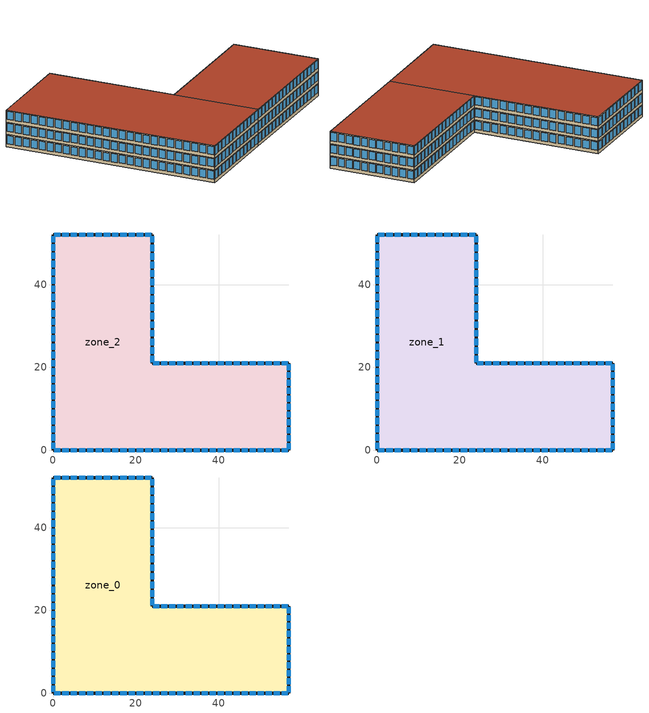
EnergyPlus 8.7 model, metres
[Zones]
zone_2
 floor ground (Interior Floor): 57,0 24,0 24,21 57,21 z0; 24,0 0,0 0,52 24,52 z0
 wall outside (Exterior Wall): 24,0 57,0 57,21 24,21 24,52 0,52 0,0 24,0 z0:3
 window (Exterior Window): 24.24,0 25.7,0 / 26.18,0 27.64,0 / 43.65,0 45.11,0 / 45.6,0 47.05,0 / 47.54,0 48.99,0 / 49.48,0 50.93,0 / 51.42,0 52.88,0 / 53.36,0 54.82,0 / 55.3,0 56.76,0 / 28.12,0 29.58,0 / 30.07,0 31.52,0 / 32.01,0 33.46,0 / 33.95,0 35.4,0 / 35.89,0 37.35,0 / 37.83,0 39.29,0 / 39.77,0 41.23,0 / 41.71,0 43.17,0 / 57,0.24 57,1.67 / 57,2.15 57,3.58 / 57,19.33 57,20.76 / 57,4.06 57,5.49 / 57,5.97 57,7.4 / 57,7.88 57,9.31 / 57,9.78 57,11.22 / 57,11.69 57,13.12 / 57,13.6 57,15.03 / 57,15.51 57,16.94 / 57,17.42 57,18.85 / 24,50.19 24,51.74 / 24,48.12 24,49.67 / 24,29.52 24,31.08 / 24,27.46 24,29.01 / 24,25.39 24,26.94 / 24,23.33 24,24.88 / 24,21.26 24,22.81 / 24,46.06 24,47.61 / 24,43.99 24,45.54 / 24,41.92 24,43.47 / 24,39.86 24,41.41 / 24,37.79 24,39.34 / 24,35.72 24,37.28 / 24,33.66 24,35.21 / 24,31.59 24,33.14 / 56.76,21 55.3,21 / 54.82,21 53.36,21 / 37.35,21 35.89,21 / 35.4,21 33.95,21 / 33.46,21 32.01,21 / 31.52,21 30.07,21 / 29.58,21 28.12,21 / 27.64,21 26.18,21 / 25.7,21 24.24,21 / 52.88,21 51.42,21 / 50.93,21 49.48,21 / 48.99,21 47.54,21 / 47.05,21 45.6,21 / 45.11,21 43.65,21 / 43.17,21 41.71,21 / 41.23,21 39.77,21 / 39.29,21 37.83,21 / 22.25,0 23.75,0 / 20.25,0 21.75,0 / 2.25,0 3.75,0 / 0.25,0 1.75,0 / 18.25,0 19.75,0 / 16.25,0 17.75,0 / 14.25,0 15.75,0 / 12.25,0 13.75,0 / 10.25,0 11.75,0 / 8.25,0 9.75,0 / 6.25,0 7.75,0 / 4.25,0 5.75,0 / 23.75,52 22.25,52 / 21.75,52 20.25,52 / 3.75,52 2.25,52 / 1.75,52 0.25,52 / 19.75,52 18.25,52 / 17.75,52 16.25,52 / 15.75,52 14.25,52 / 13.75,52 12.25,52 / 11.75,52 10.25,52 / 9.75,52 8.25,52 / 7.75,52 6.25,52 / 5.75,52 4.25,52 / 0,51.75 0,50.25 / 0,49.75 0,48.25 / 0,31.75 0,30.25 / 0,29.75 0,28.25 / 0,27.75 0,26.25 / 0,25.75 0,24.25 / 0,23.75 0,22.25 / 0,21.75 0,20.25 / 0,19.75 0,18.25 / 0,17.75 0,16.25 / 0,15.75 0,14.25 / 0,13.75 0,12.25 / 0,47.75 0,46.25 / 0,11.75 0,10.25 / 0,9.75 0,8.25 / 0,7.75 0,6.25 / 0,5.75 0,4.25 / 0,3.75 0,2.25 / 0,1.75 0,0.25 / 0,45.75 0,44.25 / 0,43.75 0,42.25 / 0,41.75 0,40.25 / 0,39.75 0,38.25 / 0,37.75 0,36.25 / 0,35.75 0,34.25 / 0,33.75 0,32.25 z0.8:2.8
 roof outside (Exterior Roof): 24,21 24,0 57,0 57,21 z3; 0,52 0,0 24,0 24,52 z3
zone_1
 floor outside (Interior Floor): 57,0 24,0 24,21 57,21 z3; 24,0 0,0 0,52 24,52 z3
 wall outside (Exterior Wall): 24,0 57,0 57,21 24,21 24,52 0,52 0,0 24,0 z3:6
 window (Exterior Window): 24.24,0 25.7,0 / 26.18,0 27.64,0 / 43.65,0 45.11,0 / 45.6,0 47.05,0 / 47.54,0 48.99,0 / 49.48,0 50.93,0 / 51.42,0 52.88,0 / 53.36,0 54.82,0 / 55.3,0 56.76,0 / 28.12,0 29.58,0 / 30.07,0 31.52,0 / 32.01,0 33.46,0 / 33.95,0 35.4,0 / 35.89,0 37.35,0 / 37.83,0 39.29,0 / 39.77,0 41.23,0 / 41.71,0 43.17,0 / 57,0.24 57,1.67 / 57,2.15 57,3.58 / 57,19.33 57,20.76 / 57,4.06 57,5.49 / 57,5.97 57,7.4 / 57,7.88 57,9.31 / 57,9.78 57,11.22 / 57,11.69 57,13.12 / 57,13.6 57,15.03 / 57,15.51 57,16.94 / 57,17.42 57,18.85 / 24,50.19 24,51.74 / 24,48.12 24,49.67 / 24,29.52 24,31.08 / 24,27.46 24,29.01 / 24,25.39 24,26.94 / 24,23.33 24,24.88 / 24,21.26 24,22.81 / 24,46.06 24,47.61 / 24,43.99 24,45.54 / 24,41.92 24,43.47 / 24,39.86 24,41.41 / 24,37.79 24,39.34 / 24,35.72 24,37.28 / 24,33.66 24,35.21 / 24,31.59 24,33.14 / 56.76,21 55.3,21 / 54.82,21 53.36,21 / 37.35,21 35.89,21 / 35.4,21 33.95,21 / 33.46,21 32.01,21 / 31.52,21 30.07,21 / 29.58,21 28.12,21 / 27.64,21 26.18,21 / 25.7,21 24.24,21 / 52.88,21 51.42,21 / 50.93,21 49.48,21 / 48.99,21 47.54,21 / 47.05,21 45.6,21 / 45.11,21 43.65,21 / 43.17,21 41.71,21 / 41.23,21 39.77,21 / 39.29,21 37.83,21 / 22.25,0 23.75,0 / 20.25,0 21.75,0 / 2.25,0 3.75,0 / 0.25,0 1.75,0 / 18.25,0 19.75,0 / 16.25,0 17.75,0 / 14.25,0 15.75,0 / 12.25,0 13.75,0 / 10.25,0 11.75,0 / 8.25,0 9.75,0 / 6.25,0 7.75,0 / 4.25,0 5.75,0 / 23.75,52 22.25,52 / 21.75,52 20.25,52 / 3.75,52 2.25,52 / 1.75,52 0.25,52 / 19.75,52 18.25,52 / 17.75,52 16.25,52 / 15.75,52 14.25,52 / 13.75,52 12.25,52 / 11.75,52 10.25,52 / 9.75,52 8.25,52 / 7.75,52 6.25,52 / 5.75,52 4.25,52 / 0,51.75 0,50.25 / 0,49.75 0,48.25 / 0,31.75 0,30.25 / 0,29.75 0,28.25 / 0,27.75 0,26.25 / 0,25.75 0,24.25 / 0,23.75 0,22.25 / 0,21.75 0,20.25 / 0,19.75 0,18.25 / 0,17.75 0,16.25 / 0,15.75 0,14.25 / 0,13.75 0,12.25 / 0,47.75 0,46.25 / 0,11.75 0,10.25 / 0,9.75 0,8.25 / 0,7.75 0,6.25 / 0,5.75 0,4.25 / 0,3.75 0,2.25 / 0,1.75 0,0.25 / 0,45.75 0,44.25 / 0,43.75 0,42.25 / 0,41.75 0,40.25 / 0,39.75 0,38.25 / 0,37.75 0,36.25 / 0,35.75 0,34.25 / 0,33.75 0,32.25 z3.8:5.8
 roof outside (Exterior Roof): 24,21 24,0 57,0 57,21 z6; 0,52 0,0 24,0 24,52 z6
zone_0
 floor outside (Interior Floor): 57,0 24,0 24,21 57,21 z6; 24,0 0,0 0,52 24,52 z6
 wall outside (Exterior Wall): 24,0 57,0 57,21 24,21 24,52 0,52 0,0 24,0 z6:9
 window (Exterior Window): 24.24,0 25.7,0 / 26.18,0 27.64,0 / 43.65,0 45.11,0 / 45.6,0 47.05,0 / 47.54,0 48.99,0 / 49.48,0 50.93,0 / 51.42,0 52.88,0 / 53.36,0 54.82,0 / 55.3,0 56.76,0 / 28.12,0 29.58,0 / 30.07,0 31.52,0 / 32.01,0 33.46,0 / 33.95,0 35.4,0 / 35.89,0 37.35,0 / 37.83,0 39.29,0 / 39.77,0 41.23,0 / 41.71,0 43.17,0 / 57,0.24 57,1.67 / 57,2.15 57,3.58 / 57,19.33 57,20.76 / 57,4.06 57,5.49 / 57,5.97 57,7.4 / 57,7.88 57,9.31 / 57,9.78 57,11.22 / 57,11.69 57,13.12 / 57,13.6 57,15.03 / 57,15.51 57,16.94 / 57,17.42 57,18.85 / 24,50.19 24,51.74 / 24,48.12 24,49.67 / 24,29.52 24,31.08 / 24,27.46 24,29.01 / 24,25.39 24,26.94 / 24,23.33 24,24.88 / 24,21.26 24,22.81 / 24,46.06 24,47.61 / 24,43.99 24,45.54 / 24,41.92 24,43.47 / 24,39.86 24,41.41 / 24,37.79 24,39.34 / 24,35.72 24,37.28 / 24,33.66 24,35.21 / 24,31.59 24,33.14 / 56.76,21 55.3,21 / 54.82,21 53.36,21 / 37.35,21 35.89,21 / 35.4,21 33.95,21 / 33.46,21 32.01,21 / 31.52,21 30.07,21 / 29.58,21 28.12,21 / 27.64,21 26.18,21 / 25.7,21 24.24,21 / 52.88,21 51.42,21 / 50.93,21 49.48,21 / 48.99,21 47.54,21 / 47.05,21 45.6,21 / 45.11,21 43.65,21 / 43.17,21 41.71,21 / 41.23,21 39.77,21 / 39.29,21 37.83,21 / 22.25,0 23.75,0 / 20.25,0 21.75,0 / 2.25,0 3.75,0 / 0.25,0 1.75,0 / 18.25,0 19.75,0 / 16.25,0 17.75,0 / 14.25,0 15.75,0 / 12.25,0 13.75,0 / 10.25,0 11.75,0 / 8.25,0 9.75,0 / 6.25,0 7.75,0 / 4.25,0 5.75,0 / 23.75,52 22.25,52 / 21.75,52 20.25,52 / 3.75,52 2.25,52 / 1.75,52 0.25,52 / 19.75,52 18.25,52 / 17.75,52 16.25,52 / 15.75,52 14.25,52 / 13.75,52 12.25,52 / 11.75,52 10.25,52 / 9.75,52 8.25,52 / 7.75,52 6.25,52 / 5.75,52 4.25,52 / 0,51.75 0,50.25 / 0,49.75 0,48.25 / 0,31.75 0,30.25 / 0,29.75 0,28.25 / 0,27.75 0,26.25 / 0,25.75 0,24.25 / 0,23.75 0,22.25 / 0,21.75 0,20.25 / 0,19.75 0,18.25 / 0,17.75 0,16.25 / 0,15.75 0,14.25 / 0,13.75 0,12.25 / 0,47.75 0,46.25 / 0,11.75 0,10.25 / 0,9.75 0,8.25 / 0,7.75 0,6.25 / 0,5.75 0,4.25 / 0,3.75 0,2.25 / 0,1.75 0,0.25 / 0,45.75 0,44.25 / 0,43.75 0,42.25 / 0,41.75 0,40.25 / 0,39.75 0,38.25 / 0,37.75 0,36.25 / 0,35.75 0,34.25 / 0,33.75 0,32.25 z6.8:8.8
 roof outside (Exterior Roof): 24,21 24,0 57,0 57,21 z9; 0,52 0,0 24,0 24,52 z9
[Building]
Building 1: North Axis {deg}=0; Terrain=City; Solar Distribution=FullInteriorAndExteriorWithReflections
[Site:Location]
Denver Intl Ap: Latitude {deg}=39.83; Longitude {deg}=-104.65; Time Zone {hr}=-7; Elevation {m}=1650
[SizingPeriod:DesignDay] Day of Month=21; Dry-Bulb Temperature Range Modifier Type=DefaultMultipliers; Rain Indicator=No; Snow Indicator=No; Daylight Saving Time Indicator=No
Name | Month | Day Type | Maximum Dry-Bulb Temperature {C} | Daily Dry-Bulb Temperature Range {deltaC} | Humidity Condition Type | Wetbulb or DewPoint at Maximum Dry-Bulb {C} | Barometric Pressure {Pa} | Wind Speed {m/s} | Wind Direction {deg} | Solar Model Indicator | Sky Clearness | Enthalpy at Maximum Dry-Bulb {J/kg} | ASHRAE Clear Sky Optical Depth for Beam Irradiance (taub) | ASHRAE Clear Sky Optical Depth for Diffuse Irradiance (taud)
Ann Clg .4% Condns DB=>MWB | 7 | SummerDesignDay | 32.2 | 10.6 | Wetbulb | 25.441 | 99188 | 6.2 | 191 | ASHRAEClearSky | 1.2
Ann Clg .4% Condns DP=>MDB | 7 | SummerDesignDay | 32.8 | 10.6 | Dewpoint | 23.3 | 99188 | 6.2 | 191 | ASHRAEClearSky | 1.2
Ann Clg .4% Condns Enth=>MDB | 7 | SummerDesignDay | 31.7 | 10.6 | Enthalpy |  | 99188 | 6.2 | 191 | ASHRAEClearSky | 1.2 | 78779
Ann Clg .4% Condns WB=>MDB | 7 | SummerDesignDay | 31.7 | 10.6 | Wetbulb | 25.54 | 99188 | 6.2 | 191 | ASHRAEClearSky | 1.2
Ann Htg 99.6% Condns DB | 1 | WinterDesignDay | -20 | 0 | Wetbulb | -20 | 99188 | 5.2 | 241 | ASHRAEClearSky | 0
Ann Htg Wind 99.6% Condns WS=>MCDB | 1 | WinterDesignDay | -2.2 | 0 | Wetbulb | -2.2 | 99188 | 12.4 | 241 | ASHRAEClearSky | 0
Ann Hum_n 99.6% Condns DP=>MCDB | 1 | WinterDesignDay | -17.8 | 0 | Dewpoint | -26.7 | 99188 | 5.2 | 241 | ASHRAEClearSky | 0
Denver Intl Ap Ann Clg .4% Condns DB=>MWB | 7 | SummerDesignDay | 34.6 | 15.2 | Wetbulb | 15.7 | 83011 | 4.2 | 80 | ASHRAETau |  |  | 0.424 | 2.012
Denver Intl Ap Ann Clg .4% Condns DP=>MDB | 7 | SummerDesignDay | 19.9 | 15.2 | Dewpoint | 16 | 83011 | 4.2 | 80 | ASHRAETau |  |  | 0.424 | 2.012
Denver Intl Ap Ann Clg .4% Condns Enth=>MDB | 7 | SummerDesignDay | 27 | 15.2 | Enthalpy |  | 83011 | 4.2 | 80 | ASHRAETau |  | 58300 | 0.424 | 2.012
Denver Intl Ap Ann Clg .4% Condns WB=>MDB | 7 | SummerDesignDay | 27.3 | 15.2 | Wetbulb | 18.3 | 83011 | 4.2 | 80 | ASHRAETau |  |  | 0.424 | 2.012
Denver Intl Ap Ann Htg 99.6% Condns DB | 12 | WinterDesignDay | -17.4 | 0 | Wetbulb | -17.4 | 83011 | 3.3 | 160 | ASHRAEClearSky | 0
Denver Intl Ap Ann Htg Wind 99.6% Condns WS=>MCDB | 12 | WinterDesignDay | 1.8 | 0 | Wetbulb | 1.8 | 83011 | 14.1 | 160 | ASHRAEClearSky | 0
Denver Intl Ap Ann Hum_n 99.6% Condns DP=>MCDB | 12 | WinterDesignDay | -11.7 | 0 | Dewpoint | -21.5 | 83011 | 3.3 | 160 | ASHRAEClearSky | 0
[Material] Thermal Absorptance=0.9
Name | Roughness | Thickness {m} | Conductivity {W/m-K} | Density {kg/m3} | Specific Heat {J/kg-K} | Solar Absorptance | Visible Absorptance
F16 Acoustic tile | MediumSmooth | 0.0191 | 0.06 | 368 | 590 | 0.3 | 0.3
G01a 19mm gypsum board | MediumSmooth | 0.019 | 0.16 | 800 | 1090 | 0.4 | 0.4
I02 50mm insulation board | MediumRough | 0.0508 | 0.03 | 43 | 1210 | 0.7 | 0.7
M01 100mm brick | MediumRough | 0.1016 | 0.89 | 1920 | 790 | 0.7 | 0.7
M11 100mm lightweight concrete | MediumRough | 0.1016 | 0.53 | 1280 | 840 | 0.5 | 0.5
M15 200mm heavyweight concrete | MediumRough | 0.2032 | 1.95 | 2240 | 900 | 0.7 | 0.7
[Material:AirGap]
Name | Thermal Resistance {m2-K/W}
Material Air Gap 1 | 0.15
Material Air Gap 2 | 0.18
[WindowMaterial:Gas]
Air 13mm: Gas Type=Air; Thickness {m}=0.0127
[WindowMaterial:Glazing]
Clear 3mm: Optical Data Type=SpectralAverage; Thickness {m}=0.003; Solar Transmittance at Normal Incidence=0.837; Front Side Solar Reflectance at Normal Incidence=0.075; Back Side Solar Reflectance at Normal Incidence=0; Visible Transmittance at Normal Incidence=0.898; Front Side Visible Reflectance at Normal Incidence=0.081; Back Side Visible Reflectance at Normal Incidence=0; Infrared Transmittance at Normal Incidence=0; Front Side Infrared Hemispherical Emissivity=0.84; Back Side Infrared Hemispherical Emissivity=0.84; Conductivity {W/m-K}=0.9; Dirt Correction Factor for Solar and Visible Transmittance=1
[Construction]
Exterior Roof: M11 100mm lightweight concrete, Material Air Gap 2, F16 Acoustic tile
Exterior Wall: M01 100mm brick, M15 200mm heavyweight concrete, I02 50mm insulation board, Material Air Gap 1, G01a 19mm gypsum board
Exterior Window: Clear 3mm, Air 13mm, Clear 3mm
Interior Floor: F16 Acoustic tile, Material Air Gap 2, M11 100mm lightweight concrete
[Zone]
zone_0; zone_1; zone_2
[People] Number of People Schedule=Medium Office Bldg Occ; Number of People Calculation Method=People/Area; People per Zone Floor Area {person/m2}=0.0565108; Fraction Radiant=0.3; Activity Level Schedule=Medium Office Activity
Name | Zone or ZoneList
zone_0_PeopleObject | zone_0
zone_1_PeopleObject | zone_1
zone_2_PeopleObject | zone_2
[Lights] Schedule=Office Bldg Light; Design Level Calculation Method=Watts/Area; Watts per Zone Floor Area {W/m2}=11.8404
Name | Zone or ZoneList
zone_0_LightsObject | zone_0
zone_1_LightsObject | zone_1
zone_2_LightsObject | zone_2
[ElectricEquipment] Schedule=Medium Office Bldg Equip; Design Level Calculation Method=Watts/Area; Watts per Zone Floor Area {W/m2}=7.64241
Name | Zone or ZoneList
zone_0_ElectricEquipmentObject | zone_0
zone_1_ElectricEquipmentObject | zone_1
zone_2_ElectricEquipmentObject | zone_2
[ZoneInfiltration:DesignFlowRate] Schedule=Medium Office Infil Quarter On; Design Flow Rate Calculation Method=Flow/Area; Flow per Zone Floor Area {m3/s-m2}=0.000226568
Name | Zone or ZoneList
Space Infiltration Design Flow Rate 1 | zone_0
Space Infiltration Design Flow Rate 2 | zone_1
Space Infiltration Design Flow Rate 3 | zone_2
[ZoneControl:Thermostat] Control Object Type 1=ThermostatSetpoint:DualSetpoint
Name | Zone or ZoneList | Control Type Schedule | Control Name 1
zone_0 Thermostat | zone_0 | zone_0 Thermostat Schedule | dualSetPtThermostatzone_0
zone_1 Thermostat | zone_1 | zone_1 Thermostat Schedule | dualSetPtThermostatzone_1
zone_2 Thermostat | zone_2 | zone_2 Thermostat Schedule | dualSetPtThermostatzone_2
[ThermostatSetpoint:DualSetpoint] Heating Setpoint Temperature Schedule=Medium Office HtgSetp; Cooling Setpoint Temperature Schedule=Medium Office ClgSetp
dualSetPtThermostatzone_0; dualSetPtThermostatzone_1; dualSetPtThermostatzone_2
[ZoneHVAC:IdealLoadsAirSystem] Cooling Limit=LimitFlowRate; Maximum Cooling Air Flow Rate {m3/s}=Autosize; Dehumidification Control Type=None; Humidification Control Type=None; Outdoor Air Economizer Type=DifferentialDryBulb
Name | Design Specification Outdoor Air Object
Zone HVAC Ideal Loads Air System 1 | zone_0_DSOA
Zone HVAC Ideal Loads Air System 2 | zone_1_DSOA
Zone HVAC Ideal Loads Air System 3 | zone_2_DSOA
[DesignSpecification:OutdoorAir] Outdoor Air Method=Sum; Outdoor Air Flow per Person {m3/s-person}=0.0023595; Outdoor Air Flow per Zone Floor Area {m3/s-m2}=0.000304801; Outdoor Air Flow per Zone {m3/s}=0; Outdoor Air Flow Air Changes per Hour {1/hr}=0
zone_0_DSOA; zone_1_DSOA; zone_2_DSOA
[Zone equipment]
zone_0: Zone HVAC Ideal Loads Air System 1
zone_1: Zone HVAC Ideal Loads Air System 2
zone_2: Zone HVAC Ideal Loads Air System 3
[Sizing:Zone] Zone Cooling Design Supply Air Temperature Input Method=SupplyAirTemperature; Zone Cooling Design Supply Air Temperature {C}=14; Zone Cooling Design Supply Air Temperature Difference {deltaC}=11.11; Zone Heating Design Supply Air Temperature Input Method=SupplyAirTemperature; Zone Heating Design Supply Air Temperature {C}=40; Zone Heating Design Supply Air Temperature Difference {deltaC}=11.11; Zone Cooling Design Supply Air Humidity Ratio {kgWater/kgDryAir}=0.0085; Zone Heating Design Supply Air Humidity Ratio {kgWater/kgDryAir}=0.008; Cooling Design Air Flow Method=DesignDay; Cooling Design Air Flow Rate {m3/s}=0; Cooling Minimum Air Flow per Zone Floor Area {m3/s-m2}=0.000762; Cooling Minimum Air Flow {m3/s}=0; Cooling Minimum Air Flow Fraction=0; Heating Design Air Flow Method=DesignDay; Heating Design Air Flow Rate {m3/s}=0; Heating Maximum Air Flow per Zone Floor Area {m3/s-m2}=0.002032; Heating Maximum Air Flow {m3/s}=0.141576; Heating Maximum Air Flow Fraction=0.3; Account for Dedicated Outdoor Air System=No
Name | Design Specification Outdoor Air Object | Design Specification Zone Air Distribution Object
zone_0 | zone_0_DSOA | zone_0 Design Spec Zone Air Dist
zone_1 | zone_1_DSOA | zone_1 Design Spec Zone Air Dist
zone_2 | zone_2_DSOA | zone_2 Design Spec Zone Air Dist
[DesignSpecification:ZoneAirDistribution] Zone Air Distribution Effectiveness in Cooling Mode=1; Zone Air Distribution Effectiveness in Heating Mode=1
zone_0 Design Spec Zone Air Dist; zone_1 Design Spec Zone Air Dist; zone_2 Design Spec Zone Air Dist
[Schedule:Year]
Office Bldg Light: Schedule:Week:Daily {77782ce5-1a70-49a7-b72d-db0988271982}, 1, 1, 1, 3, Schedule:Week:Daily {1558189b-593c-4115-b061-465417357844}, 1, 4, 12, 31
Medium Office HtgSetp: Schedule:Week:Daily {ecb93216-4e3a-48b3-b436-2bda810a97af}, 1, 1, 1, 3, Schedule:Week:Daily {7658c4fb-bb29-427e-bf3f-5def4335bcf1}, 1, 4, 12, 31
Medium Office ClgSetp: Schedule:Week:Daily {8e0b014c-04b7-4e6c-a258-14b421fd36f8}, 1, 1, 1, 3, Schedule:Week:Daily {edd3bcc3-8268-4813-9843-1db4b5a04d2a}, 1, 4, 12, 31
Medium Office Activity: Schedule:Week:Daily {28c29561-b365-4a14-8672-9021b01eb02f}, 1, 1, 12, 31
Medium Office Bldg Equip: Schedule:Week:Daily {6e8d415d-8fa0-48d6-ac4d-d47d8b98405b}, 1, 1, 1, 3, Schedule:Week:Daily {2f904850-a863-4ee8-bc0d-29bfee0f8749}, 1, 4, 12, 31
Medium Office Bldg Occ: Schedule:Week:Daily {cc8d6e51-368d-451a-9b6a-4139d773ba0e}, 1, 1, 1, 3, Schedule:Week:Daily {ff233f80-dcaf-4b18-966b-1bf7394c094d}, 1, 4, 12, 31
Medium Office Infil Quarter On: Schedule:Week:Daily {10ec3e5a-5294-46cc-8ada-f12e209007b8}, 1, 1, 1, 3, Schedule:Week:Daily {20898e88-71dc-48a1-8bf4-30a1d78b98f6}, 1, 4, 12, 31
[Schedule:Week:Daily]
Schedule:Week:Daily {77782ce5-1a70-49a7-b72d-db0988271982}: Office Bldg Light Default Schedule, Office Bldg Light Default Schedule, Office Bldg Light Default Schedule, Office Bldg Light Default Schedule, Office Bldg Light Default Schedule, Office Bldg Light Default Schedule, Office Bldg Light Rule 2 Day Schedule, Office Bldg Light Default Schedule, Office Bldg Light Summer Design Day, Office Bldg Light Winter Design Day, Office Bldg Light Default Schedule, Office Bldg Light Default Schedule
Schedule:Week:Daily {1558189b-593c-4115-b061-465417357844}: Office Bldg Light Rule 1 Day Schedule, Office Bldg Light Default Schedule, Office Bldg Light Default Schedule, Office Bldg Light Default Schedule, Office Bldg Light Default Schedule, Office Bldg Light Default Schedule, Office Bldg Light Rule 2 Day Schedule, Office Bldg Light Default Schedule, Office Bldg Light Summer Design Day, Office Bldg Light Winter Design Day, Office Bldg Light Default Schedule, Office Bldg Light Default Schedule
Schedule:Week:Daily {ecb93216-4e3a-48b3-b436-2bda810a97af}: Medium Office HtgSetp Default Schedule, Medium Office HtgSetp Default Schedule, Medium Office HtgSetp Default Schedule, Medium Office HtgSetp Default Schedule, Medium Office HtgSetp Default Schedule, Medium Office HtgSetp Default Schedule, Medium Office HtgSetp Rule 2 Day Schedule, Medium Office HtgSetp Default Schedule, Medium Office HtgSetp Summer Design Day, Medium Office HtgSetp Winter Design Day, Medium Office HtgSetp Default Schedule, Medium Office HtgSetp Default Schedule
Schedule:Week:Daily {7658c4fb-bb29-427e-bf3f-5def4335bcf1}: Medium Office HtgSetp Rule 1 Day Schedule, Medium Office HtgSetp Default Schedule, Medium Office HtgSetp Default Schedule, Medium Office HtgSetp Default Schedule, Medium Office HtgSetp Default Schedule, Medium Office HtgSetp Default Schedule, Medium Office HtgSetp Rule 2 Day Schedule, Medium Office HtgSetp Default Schedule, Medium Office HtgSetp Summer Design Day, Medium Office HtgSetp Winter Design Day, Medium Office HtgSetp Default Schedule, Medium Office HtgSetp Default Schedule
Schedule:Week:Daily {8e0b014c-04b7-4e6c-a258-14b421fd36f8}: Medium Office ClgSetp Default Schedule, Medium Office ClgSetp Default Schedule, Medium Office ClgSetp Default Schedule, Medium Office ClgSetp Default Schedule, Medium Office ClgSetp Default Schedule, Medium Office ClgSetp Default Schedule, Medium Office ClgSetp Rule 2 Day Schedule, Medium Office ClgSetp Default Schedule, Medium Office ClgSetp Summer Design Day, Medium Office ClgSetp Winter Design Day, Medium Office ClgSetp Default Schedule, Medium Office ClgSetp Default Schedule
Schedule:Week:Daily {edd3bcc3-8268-4813-9843-1db4b5a04d2a}: Medium Office ClgSetp Rule 1 Day Schedule, Medium Office ClgSetp Default Schedule, Medium Office ClgSetp Default Schedule, Medium Office ClgSetp Default Schedule, Medium Office ClgSetp Default Schedule, Medium Office ClgSetp Default Schedule, Medium Office ClgSetp Rule 2 Day Schedule, Medium Office ClgSetp Default Schedule, Medium Office ClgSetp Summer Design Day, Medium Office ClgSetp Winter Design Day, Medium Office ClgSetp Default Schedule, Medium Office ClgSetp Default Schedule
Schedule:Week:Daily {10ec3e5a-5294-46cc-8ada-f12e209007b8}: Medium Office Infil Quarter On Default Schedule, Medium Office Infil Quarter On Default Schedule, Medium Office Infil Quarter On Default Schedule, Medium Office Infil Quarter On Default Schedule, Medium Office Infil Quarter On Default Schedule, Medium Office Infil Quarter On Default Schedule, Medium Office Infil Quarter On Rule 2 Day Schedule, Medium Office Infil Quarter On Default Schedule, Medium Office Infil Quarter On Summer Design Day, Medium Office Infil Quarter On Winter Design Day, Medium Office Infil Quarter On Default Schedule, Medium Office Infil Quarter On Default Schedule
Schedule:Week:Daily {20898e88-71dc-48a1-8bf4-30a1d78b98f6}: Medium Office Infil Quarter On Rule 1 Day Schedule, Medium Office Infil Quarter On Default Schedule, Medium Office Infil Quarter On Default Schedule, Medium Office Infil Quarter On Default Schedule, Medium Office Infil Quarter On Default Schedule, Medium Office Infil Quarter On Default Schedule, Medium Office Infil Quarter On Rule 2 Day Schedule, Medium Office Infil Quarter On Default Schedule, Medium Office Infil Quarter On Summer Design Day, Medium Office Infil Quarter On Winter Design Day, Medium Office Infil Quarter On Default Schedule, Medium Office Infil Quarter On Default Schedule
Schedule:Week:Daily {28c29561-b365-4a14-8672-9021b01eb02f}: Medium Office Activity Default Schedule, Medium Office Activity Default Schedule, Medium Office Activity Default Schedule, Medium Office Activity Default Schedule, Medium Office Activity Default Schedule, Medium Office Activity Default Schedule, Medium Office Activity Default Schedule, Medium Office Activity Default Schedule, Medium Office Activity Summer Design Day, Medium Office Activity Winter Design Day, Medium Office Activity Default Schedule, Medium Office Activity Default Schedule
Schedule:Week:Daily {2f904850-a863-4ee8-bc0d-29bfee0f8749}: Medium Office Bldg Equip Rule 1 Day Schedule, Medium Office Bldg Equip Default Schedule, Medium Office Bldg Equip Default Schedule, Medium Office Bldg Equip Default Schedule, Medium Office Bldg Equip Default Schedule, Medium Office Bldg Equip Default Schedule, Medium Office Bldg Equip Rule 2 Day Schedule, Medium Office Bldg Equip Default Schedule, Medium Office Bldg Equip Summer Design Day, Medium Office Bldg Equip Winter Design Day, Medium Office Bldg Equip Default Schedule, Medium Office Bldg Equip Default Schedule
Schedule:Week:Daily {6e8d415d-8fa0-48d6-ac4d-d47d8b98405b}: Medium Office Bldg Equip Default Schedule, Medium Office Bldg Equip Default Schedule, Medium Office Bldg Equip Default Schedule, Medium Office Bldg Equip Default Schedule, Medium Office Bldg Equip Default Schedule, Medium Office Bldg Equip Default Schedule, Medium Office Bldg Equip Rule 2 Day Schedule, Medium Office Bldg Equip Default Schedule, Medium Office Bldg Equip Summer Design Day, Medium Office Bldg Equip Winter Design Day, Medium Office Bldg Equip Default Schedule, Medium Office Bldg Equip Default Schedule
Schedule:Week:Daily {cc8d6e51-368d-451a-9b6a-4139d773ba0e}: Medium Office Bldg Occ Default Schedule, Medium Office Bldg Occ Default Schedule, Medium Office Bldg Occ Default Schedule, Medium Office Bldg Occ Default Schedule, Medium Office Bldg Occ Default Schedule, Medium Office Bldg Occ Default Schedule, Medium Office Bldg Occ Rule 2 Day Schedule, Medium Office Bldg Occ Default Schedule, Medium Office Bldg Occ Summer Design Day, Medium Office Bldg Occ Winter Design Day, Medium Office Bldg Occ Default Schedule, Medium Office Bldg Occ Default Schedule
Schedule:Week:Daily {ff233f80-dcaf-4b18-966b-1bf7394c094d}: Medium Office Bldg Occ Rule 1 Day Schedule, Medium Office Bldg Occ Default Schedule, Medium Office Bldg Occ Default Schedule, Medium Office Bldg Occ Default Schedule, Medium Office Bldg Occ Default Schedule, Medium Office Bldg Occ Default Schedule, Medium Office Bldg Occ Rule 2 Day Schedule, Medium Office Bldg Occ Default Schedule, Medium Office Bldg Occ Summer Design Day, Medium Office Bldg Occ Winter Design Day, Medium Office Bldg Occ Default Schedule, Medium Office Bldg Occ Default Schedule
[Schedule:Day:Interval]
Office Bldg Light Default Schedule: No, 05:00, 0.05, 07:00, 0.1, 08:00, 0.3, 17:00, 0.9, 18:00, 0.7, 20:00, 0.5, 22:00, 0.3, 23:00, 0.1, 24:00, 0.05
Office Bldg Light Rule 2 Day Schedule: No, 06:00, 0.05, 08:00, 0.1, 14:00, 0.5, 17:00, 0.15, 24:00, 0.05
Office Bldg Light Summer Design Day; Medium Office Bldg Equip Summer Design Day; Medium Office Infil Quarter On Rule 1 Day Schedule: No, 24:00, 1
Office Bldg Light Winter Design Day; Medium Office Bldg Equip Winter Design Day; Medium Office Bldg Occ Rule 1 Day Schedule; Medium Office Bldg Occ Winter Design Day: No, 24:00, 0
Office Bldg Light Rule 1 Day Schedule: No, 24:00, 0.05
Medium Office HtgSetp Default Schedule: No, 06:00, 15.6, 22:00, 21, 24:00, 15.6
Medium Office HtgSetp Rule 2 Day Schedule: No, 06:00, 15.6, 18:00, 21, 24:00, 15.6
Medium Office HtgSetp Summer Design Day; Medium Office HtgSetp Rule 1 Day Schedule: No, 24:00, 15.6
Medium Office HtgSetp Winter Design Day: No, 24:00, 21
Medium Office ClgSetp Default Schedule; Medium Office ClgSetp Summer Design Day: No, 06:00, 26.7, 22:00, 24, 24:00, 26.7
Medium Office ClgSetp Rule 2 Day Schedule: No, 06:00, 26.7, 18:00, 24, 24:00, 26.7
Medium Office ClgSetp Winter Design Day; Medium Office ClgSetp Rule 1 Day Schedule: No, 24:00, 26.7
Medium Office Activity Default Schedule; Medium Office Activity Summer Design Day; Medium Office Activity Winter Design Day: No, 24:00, 120
Medium Office Bldg Equip Default Schedule: No, 08:00, 0.4, 12:00, 0.9, 13:00, 0.8, 17:00, 0.9, 18:00, 0.8, 20:00, 0.6, 22:00, 0.5, 24:00, 0.4
Medium Office Bldg Equip Rule 1 Day Schedule: No, 24:00, 0.3
Medium Office Bldg Equip Rule 2 Day Schedule: No, 06:00, 0.3, 08:00, 0.4, 14:00, 0.5, 17:00, 0.35, 24:00, 0.3
Medium Office Bldg Occ Default Schedule: No, 06:00, 0, 07:00, 0.1, 08:00, 0.2, 12:00, 0.95, 13:00, 0.5, 17:00, 0.95, 18:00, 0.7, 20:00, 0.4, 22:00, 0.1, 24:00, 0.05
Medium Office Bldg Occ Rule 2 Day Schedule: No, 06:00, 0, 08:00, 0.1, 14:00, 0.5, 17:00, 0.1, 24:00, 0
Medium Office Bldg Occ Summer Design Day: No, 06:00, 0, 22:00, 1, 24:00, 0.05
Medium Office Infil Quarter On Default Schedule; Medium Office Infil Quarter On Summer Design Day: No, 06:00, 1, 22:00, 0.25, 24:00, 1
Medium Office Infil Quarter On Rule 2 Day Schedule; Medium Office Infil Quarter On Winter Design Day: No, 06:00, 1, 18:00, 0.25, 24:00, 1
[Schedule:Compact]
zone_0 Thermostat Schedule; zone_1 Thermostat Schedule; zone_2 Thermostat Schedule: Through: 12/31, For: AllDays, Until: 24:00, 4
